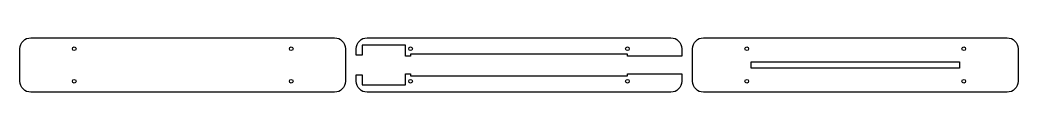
# Model space of a CAD drawing. Extents: x -75 to 385, y -12 to 12.
import ezdxf

# ---------------------------------------------------------------- set-up
doc = ezdxf.new("R2010")
doc.units = 0

# ---------------------------------------------------------------- blocks, each defined once
blk = doc.blocks.new('MYLAYER')
at = {"layer": 'Body_Slices', "color": 0}
blk.add_lwpolyline([(75, 7.5), (75, -7.5, -0.414214), (70, -12.5), (-70, -12.5, -0.414214), (-75, -7.5), (-75, 7.5, -0.414214), (-70, 12.5), (70, 12.5, -0.414214)], format="xyb", close=True, dxfattribs=at)
for centre in [(-50, 7.5), (50, 7.5), (-50, -7.5), (50, -7.5)]:
    blk.add_circle(centre, 0.85, dxfattribs=at)
blk = doc.blocks.new('MYLAYER002')
at = {"layer": 'Body_Slices', "color": 0}
blk.add_lwpolyline([(385, 7.5), (385, -7.5, -0.414214), (380, -12.5), (240, -12.5, -0.414214), (235, -7.5), (235, 7.5, -0.414214), (240, 12.5), (380, 12.5, -0.414214)], format="xyb", close=True, dxfattribs=at)
blk.add_lwpolyline([(358, -1.45), (262, -1.45), (262, 1.45), (358, 1.45)], close=True, dxfattribs=at)
for centre in [(260, 7.5), (360, 7.5), (260, -7.5), (360, -7.5)]:
    blk.add_circle(centre, 0.85, dxfattribs=at)
blk = doc.blocks.new('MYLAYER001')
at = {"layer": 'Body_Slices', "color": 0}
for points in [[(230, 7.5), (230, 4), (205, 4), (205, 5), (105, 5), (105, 4), (102.75, 4), (102.75, 9.2), (82.75, 9.2), (82.75, 4.5), (80, 4.5), (80, 7.5, -0.414214), (85, 12.5), (225, 12.5, -0.414214)], [(82.75, -9.2), (102.75, -9.2), (102.75, -4), (105, -4), (105, -5), (205, -5), (205, -4), (230, -4), (230, -7.5, -0.414214), (225, -12.5), (85, -12.5, -0.414214), (80, -7.5), (80, -4.5), (82.75, -4.5)]]:
    blk.add_lwpolyline(points, format="xyb", close=True, dxfattribs=at)
for centre in [(105, 7.5), (205, 7.5), (105, -7.5), (205, -7.5)]:
    blk.add_circle(centre, 0.85, dxfattribs=at)

msp = doc.modelspace()

# ---------------------------------------------------------------- block references
at = {"layer": 'Body_Slices', "color": 0}
for name in ['MYLAYER', 'MYLAYER001', 'MYLAYER002']:
    msp.add_blockref(name, (0, 0), dxfattribs=at)

doc.saveas('drawing.dxf')
